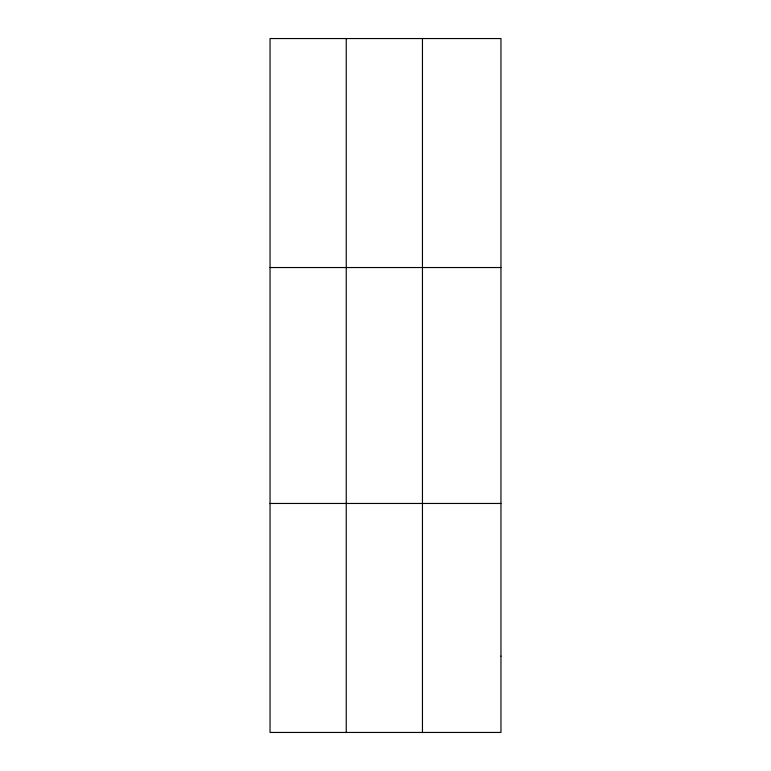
<?xml version="1.0" encoding="UTF-8"?>
<svg xmlns="http://www.w3.org/2000/svg" width="771" height="771" viewBox="0 0 771 771"><rect width="100%" height="100%" fill="white"/><g stroke="black" fill="none" stroke-linecap="round" stroke-linejoin="round"><path stroke-width="1.16" d="M346.246 38.55L346.246 732.45M422.45 38.55L422.45 732.45M270.043 267.537L500.957 267.537M270.043 503.463L500.957 503.463M500.957 656.121L500.957 732.45L270.043 732.45L270.043 38.55L500.957 38.55L500.957 656.121"/></g></svg>
